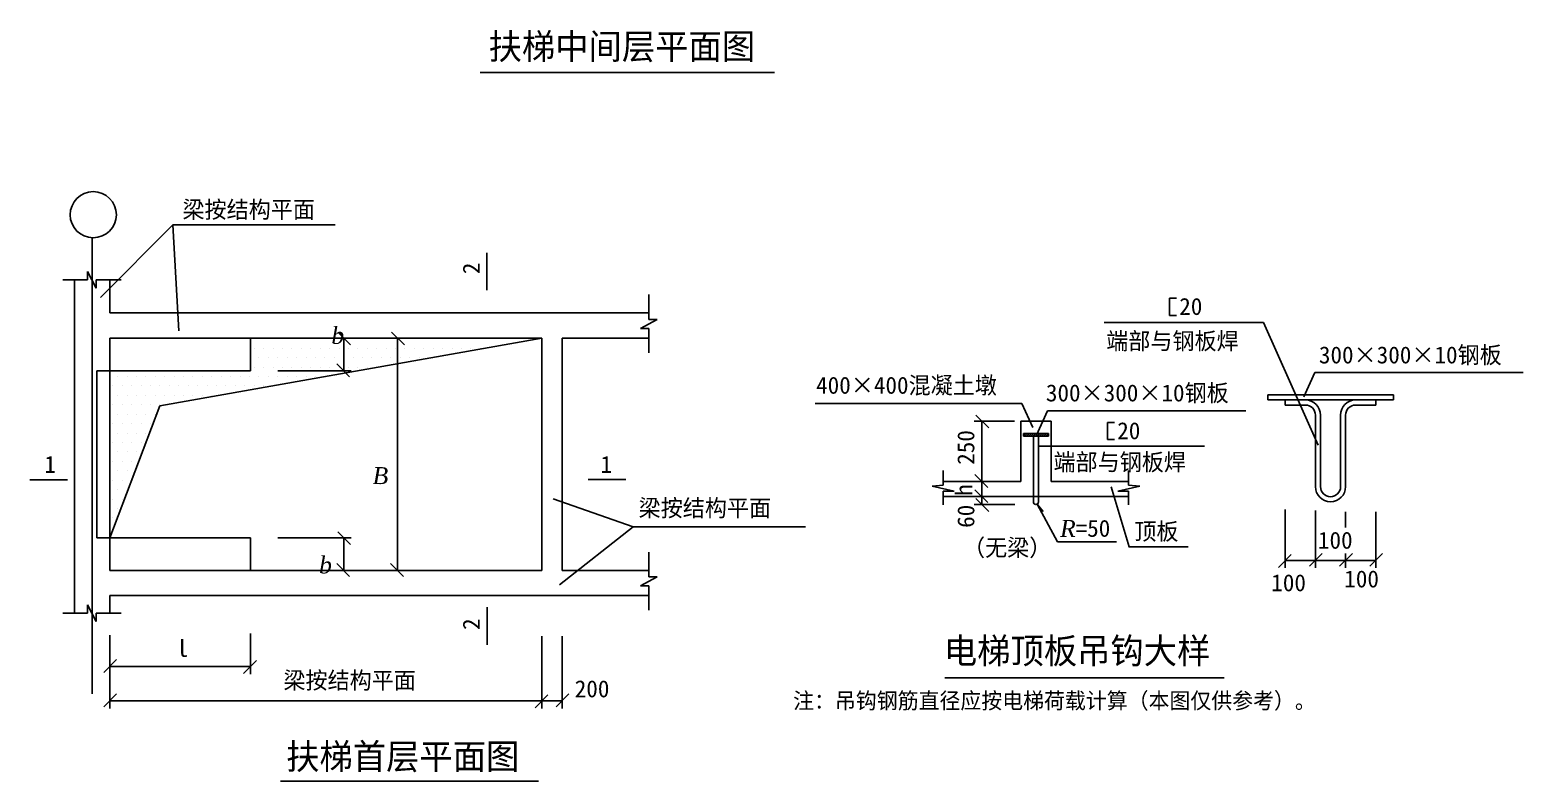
# Model space of a CAD drawing. Header units: metres. Extents: x 43908 to 73849, y -14278 to 26625.
# Drawn here: x 44135 to 73849, y -14278 to 663 of the extents above; entities that cross this region are included whole.
import ezdxf

# ---------------------------------------------------------------- set-up
doc = ezdxf.new("R2010")
doc.units = ezdxf.units.M
doc.layers.add('PDIM', color=3, linetype='Continuous')

# ---------------------------------------------------------------- blocks, each defined once
blk = doc.blocks.new('_DIMX')
at = {"color": 1}
blk.add_lwpolyline([(-135.52, -137.62), (119.61, 117.43)], dxfattribs=at)

msp = doc.modelspace()

# ---------------------------------------------------------------- linework, layer by layer
for p, q in [((53094.82, -186.57), (58949.21, -186.57)), ((45537.59, -4657.43), (46982.08, -3213.91)), ((46982.08, -3213.91), (50208.5, -3213.91)), ((46982.08, -3213.91), (47102.46, -5319.04)), ((45374.53, -12541.9), (45374.53, -3473.7)), ((45278.58, -4309.29), (45278.58, -4143.63)), ((45278.58, -4143.63), (45457.34, -4474.95)), ((44792.52, -4309.29), (45278.58, -4309.29)), ((45024.53, -10936.84), (45024.53, -4309.29)), ((45457.34, -4309.29), (45949.52, -4309.29)), ((45457.34, -4474.95), (45457.34, -4309.29)), ((45724.53, -4966.84), (45724.53, -4309.29)), ((56452.74, -5094.17), (56452.74, -4601.99)), ((45724.53, -4966.84), (56452.74, -4966.84)), ((56287.08, -5272.94), (56618.4, -5094.17)), ((56452.74, -5272.94), (56287.08, -5272.94)), ((56618.4, -5094.17), (56452.74, -5094.17)), ((56452.74, -5758.99), (56452.74, -5272.94)), ((45724.53, -5466.84), (48524.53, -5466.84)), ((45724.53, -6116.84), (45724.53, -5466.84)), ((46722.21, -6814.84), (54324.53, -5466.84)), ((48524.53, -5466.84), (54324.53, -5466.84)), ((48524.53, -6116.84), (48524.53, -5466.84)), ((48692.83, -5481.77), (48692.83, -5481.77)), ((48880.33, -5481.77), (48880.33, -5481.77)), ((49067.83, -5481.77), (49067.83, -5481.77)), ((49255.33, -5481.77), (49255.33, -5481.77)), ((49442.83, -5481.77), (49442.83, -5481.77)), ((49630.33, -5481.77), (49630.33, -5481.77)), ((49817.83, -5481.77), (49817.83, -5481.77)), ((50005.33, -5481.77), (50005.33, -5481.77)), ((50192.83, -5481.77), (50192.83, -5481.77)), ((50380.33, -5481.77), (50380.33, -5481.77)), ((50567.83, -5481.77), (50567.83, -5481.77)), ((50755.33, -5481.77), (50755.33, -5481.77)), ((50942.83, -5481.77), (50942.83, -5481.77)), ((51130.33, -5481.77), (51130.33, -5481.77)), ((51317.83, -5481.77), (51317.83, -5481.77)), ((51505.33, -5481.77), (51505.33, -5481.77)), ((51692.83, -5481.77), (51692.83, -5481.77)), ((51880.33, -5481.77), (51880.33, -5481.77)), ((52067.83, -5481.77), (52067.83, -5481.77)), ((52255.33, -5481.77), (52255.33, -5481.77)), ((52442.83, -5481.77), (52442.83, -5481.77)), ((52630.33, -5481.77), (52630.33, -5481.77)), ((52817.83, -5481.77), (52817.83, -5481.77)), ((53005.33, -5481.77), (53005.33, -5481.77)), ((53192.83, -5481.77), (53192.83, -5481.77)), ((53380.33, -5481.77), (53380.33, -5481.77)), ((53567.83, -5481.77), (53567.83, -5481.77)), ((53755.33, -5481.77), (53755.33, -5481.77)), ((53942.83, -5481.77), (53942.83, -5481.77)), ((54130.33, -5481.77), (54130.33, -5481.77)), ((54324.53, -10086.84), (54324.53, -5466.84)), ((54724.53, -10086.84), (54724.53, -5466.84)), ((54724.53, -5466.84), (56452.74, -5466.84)), ((48599.08, -5669.27), (48599.08, -5669.27)), ((48692.83, -5856.77), (48692.83, -5856.77)), ((48786.58, -5669.27), (48786.58, -5669.27)), ((48880.33, -5856.77), (48880.33, -5856.77)), ((48974.08, -5669.27), (48974.08, -5669.27)), ((49067.83, -5856.77), (49067.83, -5856.77)), ((49161.58, -5669.27), (49161.58, -5669.27)), ((49255.33, -5856.77), (49255.33, -5856.77)), ((49349.08, -5669.27), (49349.08, -5669.27)), ((49442.83, -5856.77), (49442.83, -5856.77)), ((49536.58, -5669.27), (49536.58, -5669.27)), ((49630.33, -5856.77), (49630.33, -5856.77)), ((49724.08, -5669.27), (49724.08, -5669.27)), ((49817.83, -5856.77), (49817.83, -5856.77)), ((49911.58, -5669.27), (49911.58, -5669.27)), ((50005.33, -5856.77), (50005.33, -5856.77)), ((50099.08, -5669.27), (50099.08, -5669.27)), ((50192.83, -5856.77), (50192.83, -5856.77)), ((50286.58, -5669.27), (50286.58, -5669.27)), ((50380.33, -5856.77), (50380.33, -5856.77)), ((50474.08, -5669.27), (50474.08, -5669.27)), ((50567.83, -5856.77), (50567.83, -5856.77)), ((50661.58, -5669.27), (50661.58, -5669.27)), ((50755.33, -5856.77), (50755.33, -5856.77)), ((50849.08, -5669.27), (50849.08, -5669.27)), ((50942.83, -5856.77), (50942.83, -5856.77)), ((51036.58, -5669.27), (51036.58, -5669.27)), ((51130.33, -5856.77), (51130.33, -5856.77)), ((51224.08, -5669.27), (51224.08, -5669.27)), ((51317.83, -5856.77), (51317.83, -5856.77)), ((51411.58, -5669.27), (51411.58, -5669.27)), ((51505.33, -5856.77), (51505.33, -5856.77)), ((51599.08, -5669.27), (51599.08, -5669.27)), ((51692.83, -5856.77), (51692.83, -5856.77)), ((51786.58, -5669.27), (51786.58, -5669.27)), ((51880.33, -5856.77), (51880.33, -5856.77)), ((51974.08, -5669.27), (51974.08, -5669.27)), ((52067.83, -5856.77), (52067.83, -5856.77)), ((52161.58, -5669.27), (52161.58, -5669.27)), ((52349.08, -5669.27), (52349.08, -5669.27)), ((52536.58, -5669.27), (52536.58, -5669.27)), ((52724.08, -5669.27), (52724.08, -5669.27)), ((52911.58, -5669.27), (52911.58, -5669.27)), ((53099.08, -5669.27), (53099.08, -5669.27)), ((45464.53, -6116.84), (48524.53, -6116.84)), ((45464.53, -9436.84), (45464.53, -6116.84)), ((45724.53, -9436.84), (45724.53, -6116.84)), ((45880.33, -6231.77), (45880.33, -6231.77)), ((46067.83, -6231.77), (46067.83, -6231.77)), ((46255.33, -6231.77), (46255.33, -6231.77)), ((46442.83, -6231.77), (46442.83, -6231.77)), ((46630.33, -6231.77), (46630.33, -6231.77)), ((46817.83, -6231.77), (46817.83, -6231.77)), ((47005.33, -6231.77), (47005.33, -6231.77)), ((47192.83, -6231.77), (47192.83, -6231.77)), ((47380.33, -6231.77), (47380.33, -6231.77)), ((47567.83, -6231.77), (47567.83, -6231.77)), ((47755.33, -6231.77), (47755.33, -6231.77)), ((47942.83, -6231.77), (47942.83, -6231.77)), ((48130.33, -6231.77), (48130.33, -6231.77)), ((48317.83, -6231.77), (48317.83, -6231.77)), ((48505.33, -6231.77), (48505.33, -6231.77)), ((48599.08, -6044.27), (48599.08, -6044.27)), ((48692.83, -6231.77), (48692.83, -6231.77)), ((48786.58, -6044.27), (48786.58, -6044.27)), ((48880.33, -6231.77), (48880.33, -6231.77)), ((48974.08, -6044.27), (48974.08, -6044.27)), ((49067.83, -6231.77), (49067.83, -6231.77)), ((49161.58, -6044.27), (49161.58, -6044.27)), ((49255.33, -6231.77), (49255.33, -6231.77)), ((49349.08, -6044.27), (49349.08, -6044.27)), ((49442.83, -6231.77), (49442.83, -6231.77)), ((49536.58, -6044.27), (49536.58, -6044.27)), ((49630.33, -6231.77), (49630.33, -6231.77)), ((49724.08, -6044.27), (49724.08, -6044.27)), ((49817.83, -6231.77), (49817.83, -6231.77)), ((49911.58, -6044.27), (49911.58, -6044.27)), ((50005.33, -6231.77), (50005.33, -6231.77)), ((50099.08, -6044.27), (50099.08, -6044.27)), ((50286.58, -6044.27), (50286.58, -6044.27)), ((50474.08, -6044.27), (50474.08, -6044.27)), ((50661.58, -6044.27), (50661.58, -6044.27)), ((50849.08, -6044.27), (50849.08, -6044.27)), ((51036.58, -6044.27), (51036.58, -6044.27)), ((69483.21, -6632.64), (69704.43, -6153.25)), ((69704.43, -6153.25), (73848.85, -6153.25)), ((45786.58, -6419.27), (45786.58, -6419.27)), ((45974.08, -6419.27), (45974.08, -6419.27)), ((46161.58, -6419.27), (46161.58, -6419.27)), ((46349.08, -6419.27), (46349.08, -6419.27)), ((46536.58, -6419.27), (46536.58, -6419.27)), ((46724.08, -6419.27), (46724.08, -6419.27)), ((46911.58, -6419.27), (46911.58, -6419.27)), ((47099.08, -6419.27), (47099.08, -6419.27)), ((47286.58, -6419.27), (47286.58, -6419.27)), ((47474.08, -6419.27), (47474.08, -6419.27)), ((47661.58, -6419.27), (47661.58, -6419.27)), ((47849.08, -6419.27), (47849.08, -6419.27)), ((48036.58, -6419.27), (48036.58, -6419.27)), ((48224.08, -6419.27), (48224.08, -6419.27)), ((48411.58, -6419.27), (48411.58, -6419.27)), ((48599.08, -6419.27), (48599.08, -6419.27)), ((48786.58, -6419.27), (48786.58, -6419.27)), ((45724.53, -9436.84), (46722.21, -6814.84)), ((45786.58, -6794.27), (45786.58, -6794.27)), ((45880.33, -6606.77), (45880.33, -6606.77)), ((45974.08, -6794.27), (45974.08, -6794.27)), ((46067.83, -6606.77), (46067.83, -6606.77)), ((46161.58, -6794.27), (46161.58, -6794.27)), ((46255.33, -6606.77), (46255.33, -6606.77)), ((46349.08, -6794.27), (46349.08, -6794.27)), ((46442.83, -6606.77), (46442.83, -6606.77)), ((46536.58, -6794.27), (46536.58, -6794.27)), ((46630.33, -6606.77), (46630.33, -6606.77)), ((46724.08, -6794.27), (46724.08, -6794.27)), ((46817.83, -6606.77), (46817.83, -6606.77)), ((47005.33, -6606.77), (47005.33, -6606.77)), ((47192.83, -6606.77), (47192.83, -6606.77)), ((47380.33, -6606.77), (47380.33, -6606.77)), ((47567.83, -6606.77), (47567.83, -6606.77)), ((47755.33, -6606.77), (47755.33, -6606.77)), ((63871.84, -6766.86), (59761.03, -6766.86)), ((64093.06, -7246.25), (63871.84, -6766.86)), ((45880.33, -6981.77), (45880.33, -6981.77)), ((46067.83, -6981.77), (46067.83, -6981.77)), ((46255.33, -6981.77), (46255.33, -6981.77)), ((46442.83, -6981.77), (46442.83, -6981.77)), ((46630.33, -6981.77), (46630.33, -6981.77)), ((63854.43, -8316.64), (63854.43, -7116.64)), ((63854.43, -7116.64), (64454.43, -7116.64)), ((64162.85, -7394.43), (64384.06, -6915.03)), ((64384.06, -6915.03), (68333.59, -6915.03)), ((64454.43, -8316.64), (64454.43, -7116.64)), ((45786.58, -7169.27), (45786.58, -7169.27)), ((45880.33, -7356.77), (45880.33, -7356.77)), ((45974.08, -7169.27), (45974.08, -7169.27)), ((46067.83, -7356.77), (46067.83, -7356.77)), ((46161.58, -7169.27), (46161.58, -7169.27)), ((46255.33, -7356.77), (46255.33, -7356.77)), ((46349.08, -7169.27), (46349.08, -7169.27)), ((46442.83, -7356.77), (46442.83, -7356.77)), ((46536.58, -7169.27), (46536.58, -7169.27)), ((63904.43, -7416.64), (63904.43, -7366.64)), ((63904.43, -7366.64), (64404.43, -7366.64)), ((63904.43, -7398.29), (63936.07, -7366.64)), ((63904.43, -7416.64), (64404.43, -7416.64)), ((63928.5, -7416.64), (63978.5, -7366.64)), ((63970.93, -7416.64), (64020.93, -7366.64)), ((64013.35, -7416.64), (64063.35, -7366.64)), ((64055.78, -7416.64), (64105.78, -7366.64)), ((64098.21, -7416.64), (64148.21, -7366.64)), ((64104.43, -7416.64), (64104.43, -8726.64)), ((64140.63, -7416.64), (64190.63, -7366.64)), ((64183.06, -7416.64), (64233.06, -7366.64)), ((64204.43, -7416.64), (64204.43, -8726.64)), ((64225.49, -7416.64), (64275.49, -7366.64)), ((64267.91, -7416.64), (64317.91, -7366.64)), ((64310.34, -7416.64), (64360.34, -7366.64)), ((64352.76, -7416.64), (64402.76, -7366.64)), ((64395.19, -7416.64), (64404.43, -7407.4)), ((64404.43, -7416.64), (64404.43, -7366.64)), ((45786.58, -7544.27), (45786.58, -7544.27)), ((45974.08, -7544.27), (45974.08, -7544.27)), ((46161.58, -7544.27), (46161.58, -7544.27)), ((46349.08, -7544.27), (46349.08, -7544.27)), ((67511.13, -7613.24), (64204.43, -7613.24)), ((45786.58, -7919.27), (45786.58, -7919.27)), ((45880.33, -7731.77), (45880.33, -7731.77)), ((45974.08, -7919.27), (45974.08, -7919.27)), ((46067.83, -7731.77), (46067.83, -7731.77)), ((46161.58, -7919.27), (46161.58, -7919.27)), ((46255.33, -7731.77), (46255.33, -7731.77)), ((45786.58, -8294.27), (45786.58, -8294.27)), ((45880.33, -8106.77), (45880.33, -8106.77)), ((45974.08, -8294.27), (45974.08, -8294.27)), ((46067.83, -8106.77), (46067.83, -8106.77)), ((62310.17, -8100.43), (62310.17, -8393.38)), ((62310.17, -8316.64), (63854.43, -8316.64)), ((63078.31, -8316.64), (63078.31, -8776.64)), ((64454.43, -8316.64), (65998.69, -8316.64)), ((65998.69, -8100.43), (65998.69, -8393.38)), ((45880.33, -8481.77), (45880.33, -8481.77)), ((46067.83, -8481.77), (46067.83, -8481.77)), ((62310.17, -8393.38), (62089.58, -8411.75)), ((62089.58, -8411.75), (62525.92, -8510.17)), ((62525.92, -8510.17), (62310.17, -8513.68)), ((62310.17, -8513.68), (62310.17, -8783.16)), ((62310.17, -8616.64), (65998.69, -8616.64)), ((65652.51, -8424.56), (66006.43, -9616.01)), ((66219.28, -8411.75), (65782.94, -8510.17)), ((65782.94, -8510.17), (65998.69, -8513.68)), ((65998.69, -8393.38), (66219.28, -8411.75)), ((65998.69, -8513.68), (65998.69, -8783.16)), ((45786.58, -8669.27), (45786.58, -8669.27)), ((45880.33, -8856.77), (45880.33, -8856.77)), ((45974.08, -8669.27), (45974.08, -8669.27)), ((54547.18, -8662.64), (56141.97, -9221.17)), ((63078.31, -8777.64), (63078.31, -8778.64)), ((63351.22, -8776.64), (63328.31, -8776.64)), ((64178.23, -8770.61), (64582.41, -9517.37)), ((64178.72, -8771.52), (64300.88, -8913.19)), ((45786.58, -9044.27), (45786.58, -9044.27)), ((45464.53, -9436.84), (48524.53, -9436.84)), ((45724.53, -10086.84), (45724.53, -9436.84)), ((48524.53, -10086.84), (48524.53, -9436.84)), ((56141.97, -9221.17), (54671.55, -10370.94)), ((56141.97, -9221.17), (59570.42, -9221.17)), ((56452.74, -10214.17), (56452.74, -9721.99)), ((64582.41, -9517.37), (65760.67, -9517.37)), ((66005.12, -9616.01), (67186.51, -9616.01)), ((45724.53, -10086.84), (54324.53, -10086.84)), ((54724.53, -10086.84), (56452.74, -10086.84)), ((56287.08, -10392.94), (56618.4, -10214.17)), ((56452.74, -10392.94), (56287.08, -10392.94)), ((56618.4, -10214.17), (56452.74, -10214.17)), ((56452.74, -10878.99), (56452.74, -10392.94)), ((45724.53, -10586.84), (56452.74, -10586.84)), ((45724.53, -10936.84), (45724.53, -10586.84)), ((44792.52, -10936.84), (45278.58, -10936.84)), ((45278.58, -10936.84), (45278.58, -10771.18)), ((45278.58, -10771.18), (45457.34, -11102.51)), ((45457.34, -10936.84), (45949.52, -10936.84)), ((45457.34, -11102.51), (45457.34, -10936.84)), ((62340.57, -12221.31), (67901.6, -12221.31)), ((49122.37, -14277.54), (54257.92, -14277.54))]:
    msp.add_line(p, q)
msp.add_circle((45396.48, -3012.82), 459.13)
msp.add_arc((64154.43, -8726.64), 50, 180, 0)
at = {"layer": 'PDIM'}
for p, q in [((53227.59, -3767.73), (53227.59, -4515.28)), ((66814.35, -5014.13), (66814.35, -4675.45)), ((66951.93, -4675.55), (66814.36, -4675.55)), ((66951.92, -5014.13), (66814.35, -5014.13)), ((68684.08, -5153.63), (65510.83, -5153.63)), ((69767.39, -7598.56), (68684.08, -5153.63)), ((49101.07, -5466.84), (50529.55, -5466.84)), ((50230.89, -5466.84), (51599.91, -5466.84)), ((50379.55, -5467.84), (50379.55, -6115.84)), ((51449.91, -10085.84), (51449.91, -5467.84)), ((49071.34, -6116.84), (50529.55, -6116.84)), ((68766.16, -6597.34), (68766.16, -6697.34)), ((68766.16, -6597.34), (71266.16, -6597.34)), ((68766.16, -6697.34), (71266.16, -6697.34)), ((69116.16, -6697.34), (69116.16, -6797.34)), ((69116.16, -6797.34), (69516.16, -6797.34)), ((70916.16, -6797.34), (70516.16, -6797.34)), ((70916.16, -6697.34), (70916.16, -6797.34)), ((71266.16, -6597.34), (71266.16, -6697.34)), ((63727.9, -7116.64), (62928.31, -7116.64)), ((63078.31, -7117.64), (63078.31, -8315.64)), ((69716.16, -6997.34), (69716.16, -8409.78)), ((69816.16, -6997.34), (69816.16, -8421.24)), ((70216.16, -6997.34), (70216.16, -8421.24)), ((70316.16, -6997.34), (70316.16, -8409.78)), ((65580.6, -7486.14), (65580.6, -7147.46)), ((65718.17, -7147.57), (65580.61, -7147.57)), ((65718.16, -7486.14), (65580.6, -7486.14)), ((44882.53, -8283.16), (44134.98, -8283.16)), ((55994.91, -8281.46), (55247.35, -8281.46)), ((63727.9, -8316.64), (62928.31, -8316.64)), ((63736.65, -8316.64), (62928.31, -8316.64)), ((63078.31, -8315.64), (63078.31, -8314.64)), ((63078.31, -8316.64), (63078.31, -8616.64)), ((63736.65, -8616.64), (62928.31, -8616.64)), ((63736.65, -8616.64), (62928.31, -8616.64)), ((63078.31, -8615.64), (63078.31, -8614.64)), ((63078.31, -8616.64), (63078.31, -8776.64)), ((63736.65, -8776.64), (62928.31, -8776.64)), ((63078.31, -8617.64), (63078.31, -8618.64)), ((63078.31, -8777.64), (63078.31, -8778.64)), ((69116.16, -8878.64), (69116.16, -10038.35)), ((69716.16, -8893.06), (69716.16, -10038.35)), ((69716.16, -8907.49), (69716.16, -10038.35)), ((70316.16, -8921.91), (70316.16, -9232.61)), ((70916.16, -8921.91), (70916.16, -10038.35)), ((49071.34, -9436.84), (50529.55, -9436.84)), ((50379.55, -9437.84), (50379.55, -10085.84)), ((70316.16, -9747.54), (70316.16, -10038.35)), ((49071.34, -10086.84), (50529.55, -10086.84)), ((50171.43, -10086.84), (51599.91, -10086.84)), ((69115.16, -9888.35), (69114.16, -9888.35)), ((69116.16, -9888.35), (69716.16, -9888.35)), ((69715.16, -9888.35), (69714.16, -9888.35)), ((69716.16, -9888.35), (70316.16, -9888.35)), ((69717.16, -9888.35), (69718.16, -9888.35)), ((70315.16, -9888.35), (70314.16, -9888.35)), ((70316.16, -9888.35), (70916.16, -9888.35)), ((70317.16, -9888.35), (70318.16, -9888.35)), ((70917.16, -9888.35), (70918.16, -9888.35)), ((53234.41, -10821.17), (53234.41, -11568.72)), ((45724.53, -11374.67), (45724.53, -12148.42)), ((45724.53, -11397.86), (45724.53, -12148.42)), ((45724.53, -11582.59), (45724.53, -12831.57)), ((48524.53, -11344.97), (48524.53, -12148.42)), ((48524.53, -11347.48), (48524.53, -12148.42)), ((54324.53, -11395.24), (54324.53, -12831.57)), ((54324.53, -11582.59), (54324.53, -12831.57)), ((54724.53, -11395.24), (54724.53, -12831.57)), ((48523.53, -11998.42), (45725.53, -11998.42)), ((48523.53, -11998.42), (45725.53, -11998.42)), ((45725.53, -12681.57), (54323.53, -12681.57)), ((54323.53, -12681.57), (54322.53, -12681.57)), ((54324.53, -12681.57), (54724.53, -12681.57)), ((54725.53, -12681.57), (54726.53, -12681.57))]:
    msp.add_line(p, q, dxfattribs=at)
for centre, radius, start, end in [((69516.16, -6997.34), 300, 0, 90), ((69516.16, -6997.34), 200, 0, 90), ((70516.16, -6997.34), 300, 90, 180), ((70516.16, -6997.34), 200, 90, 180), ((70016.16, -8421.24), 300, 180, 0), ((70016.16, -8421.24), 200, 180, 0)]:
    msp.add_arc(centre, radius, start, end, dxfattribs=at)

# ---------------------------------------------------------------- block references
for p, rotation in [((50379.55, -5466.84), 90), ((51449.91, -5466.84), 90), ((50379.55, -6116.84), 270), ((63078.31, -7116.64), 90), ((63078.31, -8316.64), 270), ((63078.31, -8616.64), 270), ((63078.31, -8776.64), 90), ((50379.55, -9436.84), 90), ((69716.16, -9888.35), 180), ((70316.16, -9888.35), 180), ((70916.16, -9888.35), 180), ((50379.55, -10086.84), 270), ((51449.91, -10086.84), 270), ((45724.53, -11998.42), 180), ((45724.53, -11998.42), 180), ((45724.53, -12681.57), 180), ((54724.53, -12681.57), 180)]:
    msp.add_blockref('_DIMX', p, dxfattribs=dict(at, rotation=rotation))
for p in [(69116.16, -9888.35), (48524.53, -11998.42), (48524.53, -11998.42), (54324.53, -12681.57), (54324.53, -12681.57)]:
    msp.add_blockref('_DIMX', p, dxfattribs=at)

# ---------------------------------------------------------------- texts
for s, p in [('扶梯中间层平面图', (53263.15, 78.8)), ('电梯顶板吊钩大样', (62321.88, -11940.32)), ('扶梯首层平面图', (49233.99, -14042.59))]:
    msp.add_text(s, height=510).set_placement(p)
at = {"char_height": 338, "attachment_point": 1}
for s, insert in [('{\\fTimes New Roman|b0|i1|c0|p18;b}', (50134.67, -5243.8)), ('{\\fTimes New Roman|b0|i1|c0|p18;B}', (50954.31, -8032.46)), ('{\\fTimes New Roman|b0|i1|c0|p18;R}', (64633.73, -9082.89)), ('{\\fTimes New Roman|b0|i1|c0|p18;b}', (49889.73, -9808.97))]:
    msp.add_mtext(s, dxfattribs=dict(at, insert=insert))
at = {"layer": 'PDIM'}
for s, height, p in [('梁按结构平面', 338, (47171.79, -3078.3)), ('20', 338, (67005.74, -5005.84)), ('端部与钢板焊', 338, (65552.31, -5693.03)), ('300×300×10钢板', 338, (69785.3, -5970.38)), ('400×400混凝土墩', 338, (59780.17, -6573.34)), ('300×300×10钢板', 338, (64352.77, -6725.82)), ('20', 338, (65771.98, -7477.86)), ('端部与钢板焊', 338, (64503.09, -8101.46)), ('1', 338, (44423.08, -8147.76)), ('1', 338, (55489.8, -8147.76)), ('梁按结构平面', 338, (56247.96, -9013.84)), ('=50', 338, (64944.04, -9418.87)), ('顶板', 338, (66111.54, -9480.38)), ('（无梁）', 338, (62703.46, -9802.77)), ('100', 338, (69766.16, -9655.96)), ('100', 338, (70289.78, -10425.19)), ('100', 338, (68837.13, -10501.51)), ('l', 338, (47057.19, -11806.39)), ('梁按结构平面', 338, (49180.67, -12441.05)), ('200', 338, (54977.24, -12610.48)), ('注：吊钩钢筋直径应按电梯荷载计算（本图仅供参考）。', 320, (59323.31, -12837.34))]:
    msp.add_text(s, height=height, dxfattribs=at).set_placement(p)
for s, p in [('2', (53087.03, -4195.33)), ('250', (62928.31, -7986.64)), ('h', (62887.76, -8605.39)), ('60', (62928.55, -9240.72)), ('2', (53087.03, -11271.46))]:
    msp.add_text(s, height=338, rotation=90, dxfattribs=at).set_placement(p)

doc.saveas('drawing.dxf')
